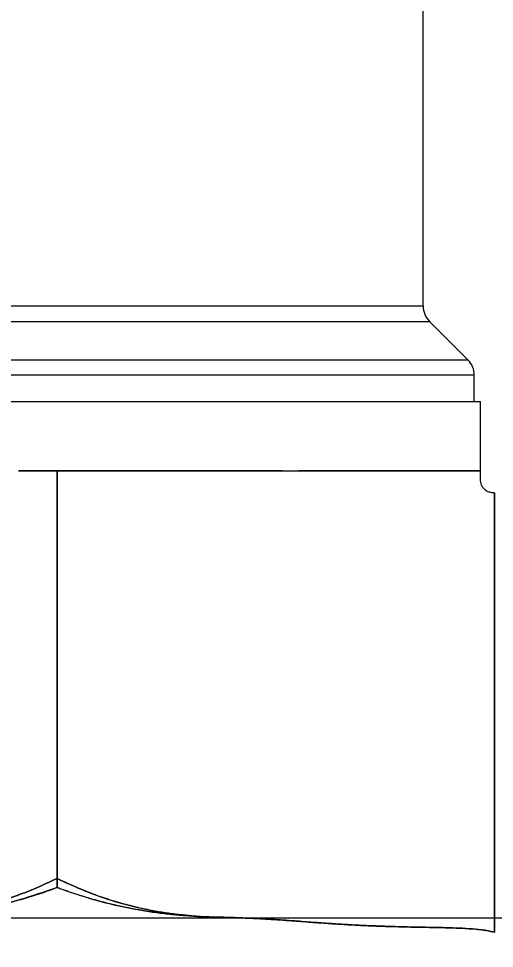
# Model space of a CAD drawing. Header units: millimetres. Extents: x 54 to 415, y 5 to 258.
# Drawn here: x 280.99 to 285.34, y 172.53 to 181.02 of the extents above; entities that cross this region are included whole.
import ezdxf

# ---------------------------------------------------------------- set-up
doc = ezdxf.new("R2010")
doc.units = ezdxf.units.MM
doc.linetypes.add('CENTERX2', pattern=[20.32, 12.7, -2.54, 2.54, -2.54])
doc.styles.add('SLDTEXTSTYLE0', font='TXT', dxfattribs={"width": 0.75})
doc.dimstyles.new('SLDDIMSTYLE0', dxfattribs={"dimtxt": 3.5, "dimasz": 3.302, "dimexe": 0, "dimexo": 0.0625, "dimgap": 0.875, "dimtad": 1, "dimlfac": 15, "dimrnd": 1e-09, "dimzin": 12, "dimdsep": 46, "dimtxsty": 'SLDTEXTSTYLE0', "dimsah": 1, "dimcen": 0.09, "dimadec": 0, "dimazin": 3, "dimtfac": 1, "dimtofl": 0, "dimtmove": 0, "dimatfit": 3, "dimfxl": 1, "dimfrac": 2, "dimtolj": 1, "dimtzin": 12, "dimarcsym": 0})

# ---------------------------------------------------------------- blocks, each defined once
blk = doc.blocks.new('_D')
at = {"color": 7, "linetype": 'Continuous', "lineweight": 0}
for p, q in [((233.7253, 171.8107), (233.7253, 86.7214)), ((347.0586, 171.8107), (347.0586, 86.7214)), ((233.7253, 87.7214), (347.0586, 87.7214))]:
    blk.add_line(p, q, dxfattribs=at)
for points in [[(233.7253, 87.7214), (237.0273, 87.2134), (237.0273, 88.2294)], [(347.0586, 87.7214), (343.7566, 88.2294), (343.7566, 87.2134)]]:
    blk.add_solid(points, dxfattribs=at)
at = {"color": 7, "linetype": 'Continuous', "lineweight": 0, "char_height": 3.5, "attachment_point": 1, "style": 'SLDTEXTSTYLE0'}
for s, insert in [('Recommended Reach Ø', (253.3497, 92.2331)), ('1700', (310.9053, 92.2331))]:
    blk.add_mtext(s, dxfattribs=dict(at, insert=insert))
blk = doc.blocks.new('_D_3')
at = {"color": 7, "linetype": 'Continuous', "lineweight": 0}
for p, q in [((228.3753, 171.8107), (228.3753, 71.8241)), ((352.4086, 171.8107), (352.4086, 71.8241)), ((228.3753, 72.8241), (352.4086, 72.8241))]:
    blk.add_line(p, q, dxfattribs=at)
for points in [[(228.3753, 72.8241), (231.6773, 72.3161), (231.6773, 73.3321)], [(352.4086, 72.8241), (349.1066, 73.3321), (349.1066, 72.3161)]]:
    blk.add_solid(points, dxfattribs=at)
at = {"color": 7, "linetype": 'Continuous', "lineweight": 0, "char_height": 3.5, "attachment_point": 1, "style": 'SLDTEXTSTYLE0'}
for s, insert in [('Max. working area', (261.3704, 77.3893)), ('%%c', (304.678, 77.3359)), ('1860,50', (309.9565, 77.3893))]:
    blk.add_mtext(s, dxfattribs=dict(at, insert=insert))

msp = doc.modelspace()

# ---------------------------------------------------------------- linework, layer by layer
at = {"color": 7, "linetype": 'Continuous', "lineweight": 15}
for p, q in [((284.68727, 178.3982), (284.68727, 195.58318)), ((278.00327, 178.3982), (284.68727, 178.3982)), ((277.94516, 178.25678), (284.74538, 178.25678)), ((285.09669, 177.90593), (284.74585, 178.25678)), ((277.59385, 177.90593), (285.0948, 177.90593)), ((285.15527, 177.76451), (277.53527, 177.76451)), ((285.15527, 177.52402), (285.15527, 177.76451)), ((277.47892, 177.52402), (285.21162, 177.52402)), ((277.53527, 177.52402), (285.15527, 177.52402)), ((285.21194, 176.88982), (285.21194, 177.52402)), ((280.99266, 176.89069), (280.99597, 176.89069)), ((280.99597, 176.89069), (280.99266, 176.89069)), ((280.99597, 176.89069), (281.16273, 176.89069)), ((281.16273, 176.89069), (280.99597, 176.89069)), ((281.16273, 176.89069), (281.34527, 176.89069)), ((281.34527, 176.89069), (281.16273, 176.89069)), ((281.5278, 176.89069), (281.34527, 176.89069)), ((281.34527, 176.89069), (281.5278, 176.89069)), ((281.69457, 176.89069), (281.5278, 176.89069)), ((281.5278, 176.89069), (281.69457, 176.89069)), ((281.69788, 176.89069), (281.69457, 176.89069)), ((281.69457, 176.89069), (281.69788, 176.89069)), ((281.9198, 176.89069), (281.69788, 176.89069)), ((281.69788, 176.89069), (281.9198, 176.89069)), ((282.27764, 176.89069), (281.9198, 176.89069)), ((281.9198, 176.89069), (282.27764, 176.89069)), ((282.33089, 176.89069), (282.27764, 176.89069)), ((282.27764, 176.89069), (282.33089, 176.89069)), ((282.3331, 176.89069), (282.33089, 176.89069)), ((282.33089, 176.89069), (282.3331, 176.89069)), ((282.65515, 176.89069), (282.3331, 176.89069)), ((282.3331, 176.89069), (282.65515, 176.89069)), ((282.66775, 176.89069), (282.65515, 176.89069)), ((282.65515, 176.89069), (282.66775, 176.89069)), ((282.99193, 176.89069), (282.66775, 176.89069)), ((282.66775, 176.89069), (282.99358, 176.89069)), ((282.99358, 176.89069), (282.99193, 176.89069)), ((283.55024, 176.89069), (283.64285, 176.89069)), ((283.64285, 176.89069), (283.55025, 176.89016)), ((283.83071, 176.89069), (283.64285, 176.89069)), ((283.64285, 176.89069), (283.83071, 176.89069)), ((283.9499, 176.89069), (283.83071, 176.89069)), ((283.83071, 176.89069), (283.9499, 176.89069)), ((284.09047, 176.89069), (283.9499, 176.89069)), ((283.9499, 176.89069), (284.09047, 176.89069)), ((284.20517, 176.89069), (284.09047, 176.89069)), ((284.50364, 176.89069), (284.65837, 176.89069)), ((284.65869, 176.89069), (284.65837, 176.89069)), ((284.65837, 176.89069), (284.6939, 176.89069)), ((284.6939, 176.89069), (284.65869, 176.89069)), ((284.85075, 176.89069), (284.6939, 176.89069)), ((284.6939, 176.89069), (284.85625, 176.89069)), ((284.85625, 176.89069), (284.85075, 176.89069)), ((285.0894, 176.89069), (285.07665, 176.89078)), ((285.07665, 176.89078), (285.09015, 176.89069)), ((285.09015, 176.89069), (285.0894, 176.89069)), ((285.09015, 176.89069), (285.15319, 176.89069)), ((285.15319, 176.89069), (285.16755, 176.89069)), ((285.16755, 176.89069), (285.15319, 176.89039)), ((285.1982, 176.89069), (285.16755, 176.89069)), ((285.16755, 176.89069), (285.1982, 176.89069)), ((285.19856, 176.89069), (285.1982, 176.89069)), ((285.1982, 176.89069), (285.19856, 176.89069)), ((285.21194, 176.89069), (285.19856, 176.89069)), ((285.19856, 176.89069), (285.21194, 176.89069)), ((282.61067, 172.82402), (282.60773, 172.82463))]:
    msp.add_line(p, q, dxfattribs=at)
at = {"color": 7, "linetype": 'CENTERX2', "lineweight": 0}
msp.add_line((233.72527, 172.81069), (347.0586, 172.81069), dxfattribs=at)
at = {"color": 7, "linetype": 'Continuous', "lineweight": 15, "flags": 128}
msp.add_lwpolyline([(281.34527, 175.11807), (281.34526, 175.33017), (281.34526, 175.57031), (281.34527, 175.80485), (281.34527, 175.83717), (281.34527, 175.86987), (281.34527, 175.90294), (281.34527, 175.93638), (281.34527, 175.97019), (281.34527, 176.00438), (281.34528, 176.21108), (281.3453, 176.39039), (281.34531, 176.54229), (281.34531, 176.66679), (281.3453, 176.76387), (281.34529, 176.83355), (281.34527, 176.87582), (281.34527, 176.88668), (281.34527, 176.88954), (281.34527, 176.89033), (281.34527, 176.89056), (281.34527, 176.89069)], dxfattribs=at)
at = {"color": 7, "linetype": 'CENTERX2', "lineweight": 0}
msp.add_circle((290.39194, 172.81069), 62.01667, dxfattribs=at)
at = {"color": 7, "linetype": 'Continuous', "lineweight": 15}
for centre, start, end in [((284.88727, 178.3982), 180, 225), ((284.95527, 177.76451), 0, 45)]:
    msp.add_arc(centre, 0.2, start, end, dxfattribs=at)
msp.add_ellipse((285.25186, 172.81069), major_axis=(0, 54.03554), ratio=0.9535684, start_param=0, end_param=3.1415927, dxfattribs=at)
for points, knots in [([(281.34527, 176.89069), (281.34526, 176.80207), (281.34525, 176.62484), (281.34521, 176.35899), (281.34521, 176.09272), (281.34533, 175.82602), (281.34533, 175.55946), (281.34529, 175.29405), (281.34526, 175.01266), (281.34527, 174.71752), (281.34527, 174.40737), (281.34525, 174.10133), (281.34533, 173.7932), (281.34529, 173.48302), (281.34528, 173.27384), (281.34527, 173.16892)], [0, 0, 0, 0, 0.07142855, 0.14285905, 0.21428556, 0.28605929, 0.35783346, 0.42914186, 0.49999095, 0.5846526, 0.66703852, 0.74998642, 0.83133, 0.91540801, 1, 1, 1, 1]), ([(283.55025, 176.89016), (283.51956, 176.89009), (283.45204, 176.88994), (283.34306, 176.89054), (283.22665, 176.89164), (283.10959, 176.89174), (283.03215, 176.89104), (282.99358, 176.89069)], [0, 0, 0, 0, 0.1731075, 0.3809701, 0.599111, 0.8003155, 1, 1, 1, 1]), ([(284.50364, 176.89051), (284.47261, 176.89063), (284.41135, 176.89087), (284.31184, 176.89102), (284.24142, 176.8908), (284.20517, 176.89069)], [0, 0, 0, 0, 0.3325955, 0.6564097, 1, 1, 1, 1]), ([(284.65837, 176.89069), (284.63861, 176.89063), (284.60241, 176.89051), (284.5504, 176.89043), (284.51803, 176.89049), (284.50364, 176.89051)], [0, 0, 0, 0, 0.400213, 0.7335469, 1, 1, 1, 1]), ([(284.85625, 176.89069), (284.87749, 176.89062), (284.92125, 176.89048), (284.98093, 176.89066), (285.03351, 176.8909), (285.06284, 176.89082), (285.0761, 176.89078)], [0, 0, 0, 0, 0.2423626, 0.4995064, 0.7738623, 1, 1, 1, 1]), ([(284.98321, 176.89069), (284.96273, 176.89062), (284.92371, 176.89048), (284.87798, 176.89062), (284.85625, 176.89069)], [0, 0, 0, 0, 0.5248163, 1, 1, 1, 1]), ([(285.0761, 176.89078), (285.06327, 176.89082), (285.03532, 176.8909), (285.0015, 176.89076), (284.98321, 176.89069)], [0, 0, 0, 0, 0.4590948, 1, 1, 1, 1]), ([(285.15319, 176.89039), (285.14866, 176.89036), (285.13818, 176.89029), (285.11779, 176.89042), (285.09999, 176.89059), (285.09015, 176.89069)], [0, 0, 0, 0, 0.2538279, 0.58716204, 1, 1, 1, 1]), ([(285.33689, 176.69028), (285.3227, 176.69108), (285.29834, 176.69245), (285.26961, 176.70564), (285.25104, 176.71951), (285.23874, 176.73238), (285.22872, 176.74635), (285.2149, 176.77225), (285.20975, 176.82352), (285.21113, 176.86722), (285.21194, 176.89292)], [0, 0, 0, 0, 0.1528243, 0.2623535, 0.3369217, 0.4036878, 0.4544877, 0.5233273, 0.7197095, 1, 1, 1, 1]), ([(285.3386, 172.67725), (285.3386, 172.78391), (285.3386, 172.99798), (285.3386, 173.32085), (285.3386, 173.644), (285.3386, 173.96086), (285.3386, 174.26774), (285.3386, 174.563), (285.3386, 174.84908), (285.3386, 175.11986), (285.3386, 175.37326), (285.3386, 175.6076), (285.3386, 175.82459), (285.3386, 176.00725), (285.3386, 176.15845), (285.3386, 176.28225), (285.3386, 176.39077), (285.3386, 176.48366), (285.3386, 176.55889), (285.3386, 176.61702), (285.3386, 176.65868), (285.3386, 176.68433), (285.3386, 176.69269), (285.3386, 176.68606), (285.3386, 176.66771), (285.3386, 176.63757), (285.3386, 176.59585), (285.3386, 176.53371), (285.3386, 176.44354), (285.3386, 176.31569), (285.3386, 176.16102), (285.3386, 175.98234), (285.3386, 175.78237), (285.3386, 175.56222), (285.3386, 175.31948), (285.3386, 175.05922), (285.3386, 174.78502), (285.3386, 174.49902), (285.3386, 174.19797), (285.3386, 173.91272), (285.3386, 173.64846), (285.3386, 173.40946), (285.3386, 173.16705), (285.3386, 172.92259), (285.3386, 172.75903), (285.3386, 172.67725)], [0, 0, 0, 0, 0.0257234, 0.0516255, 0.0780908, 0.104751, 0.1305663, 0.1565625, 0.1828384, 0.2094977, 0.2352981, 0.2612786, 0.2875383, 0.3141797, 0.3349958, 0.355812, 0.3768183, 0.3978248, 0.4189756, 0.4391457, 0.4593157, 0.479657, 0.4999972, 0.5170946, 0.5342703, 0.5514465, 0.5687263, 0.5860061, 0.6119553, 0.6380841, 0.6647828, 0.6916799, 0.7175686, 0.7436389, 0.7702836, 0.7971268, 0.822956, 0.8489663, 0.8752568, 0.9019317, 0.9213923, 0.940967, 0.9605418, 0.9802709, 1, 1, 1, 1]), ([(281.34527, 173.16892), (281.34528, 173.23132), (281.3453, 173.35391), (281.34529, 173.5362), (281.34527, 173.73625), (281.34527, 173.88675), (281.34527, 173.98815), (281.34527, 174.01981), (281.34527, 174.05113), (281.34528, 174.08211), (281.34524, 174.11275), (281.34535, 174.13915), (281.34497, 174.1721), (281.34519, 174.22085), (281.34528, 174.27579), (281.3453, 174.32757), (281.34531, 174.36836), (281.34531, 174.41312), (281.3453, 174.46186), (281.34528, 174.51458), (281.34527, 174.57127), (281.34527, 174.68643), (281.34527, 174.86914), (281.34527, 175.03162), (281.34527, 175.11807)], [0, 0, 0, 0, 0.0960671, 0.1887522, 0.2805792, 0.4039666, 0.4203893, 0.4366321, 0.4526976, 0.4685888, 0.4843084, 0.4998595, 0.5092215, 0.5350161, 0.5748927, 0.5937785, 0.6147033, 0.6376676, 0.662672, 0.6897169, 0.7188028, 0.7499299, 0.8669477, 1, 1, 1, 1]), ([(279.12625, 172.77715), (279.23556, 172.78523), (279.45423, 172.80139), (279.78289, 172.8143), (280.11155, 172.82212), (280.43662, 172.8626), (280.75255, 172.93559), (281.05729, 173.03527), (281.24966, 173.12455), (281.34527, 173.16892)], [0, 0, 0, 0, 0.1445659, 0.289214, 0.4338346, 0.5780215, 0.7203775, 0.8610338, 1, 1, 1, 1]), ([(281.34527, 173.16892), (281.24966, 173.12455), (281.05728, 173.03527), (280.75254, 172.93559), (280.43661, 172.86259), (280.11154, 172.82212), (279.78287, 172.8143), (279.45422, 172.80139), (279.23555, 172.78523), (279.12625, 172.77715)], [0, 0, 0, 0, 0.1389676, 0.2796254, 0.4219829, 0.5661713, 0.7107933, 0.8554422, 1, 1, 1, 1]), ([(281.34527, 173.0865), (281.34527, 173.10007), (281.34527, 173.12753), (281.34527, 173.15502), (281.34527, 173.16892)], [0, 0, 0, 0, 0.4941797, 1, 1, 1, 1]), ([(282.60773, 172.82463), (282.58948, 172.82639), (282.54919, 172.83029), (282.48806, 172.83569), (282.42504, 172.84274), (282.36348, 172.85074), (282.30251, 172.8599), (282.21464, 172.87489), (282.09989, 172.89826), (281.89996, 172.94861), (281.64402, 173.0306), (281.44492, 173.12279), (281.34527, 173.16892)], [0, 0, 0, 0, 0.0417614, 0.0922349, 0.1397998, 0.1862373, 0.2336678, 0.2802444, 0.389316, 0.5003563, 0.74995, 1, 1, 1, 1]), ([(281.34527, 173.16892), (281.34527, 173.15502), (281.34527, 173.12753), (281.34527, 173.10007), (281.34527, 173.0865)], [0, 0, 0, 0, 0.5058321, 1, 1, 1, 1]), ([(281.34527, 173.16892), (281.43091, 173.12889), (281.60254, 173.04866), (281.87195, 172.956), (282.14673, 172.88495), (282.37522, 172.84663), (282.55258, 172.8299), (282.67895, 172.81786), (282.80821, 172.81656), (282.93612, 172.81268), (283.06363, 172.80825), (283.18908, 172.80233), (283.32333, 172.79445), (283.47394, 172.78391), (283.63568, 172.77187), (283.80329, 172.75949), (283.96496, 172.74893), (284.12675, 172.74012), (284.28514, 172.73342), (284.43479, 172.72878), (284.5712, 172.72558), (284.6993, 172.72322), (284.82527, 172.72088), (284.93672, 172.71838), (285.03042, 172.71496), (285.10908, 172.7109), (285.1883, 172.7045), (285.26561, 172.69562), (285.31524, 172.68313), (285.3386, 172.67725)], [0, 0, 0, 0, 0.0699422, 0.1401809, 0.210476, 0.2798395, 0.3113397, 0.3423322, 0.3737315, 0.4069564, 0.4370581, 0.4681574, 0.4999029, 0.5365872, 0.5799019, 0.619939, 0.6609727, 0.6998154, 0.7398535, 0.7783064, 0.8106195, 0.8408454, 0.873126, 0.9038691, 0.9233518, 0.9425251, 0.9621521, 0.9821897, 1, 1, 1, 1]), ([(281.34527, 173.0865), (281.23113, 173.0468), (281.00283, 172.96739), (280.66333, 172.88995), (280.42853, 172.85473), (280.30225, 172.84153), (280.27102, 172.83849), (280.24052, 172.83574), (280.20966, 172.83319), (280.18254, 172.83111), (280.15624, 172.82919), (280.12443, 172.82696), (280.09922, 172.82518), (280.08286, 172.82402)], [0, 0, 0, 0, 0.2799922, 0.5600251, 0.8056101, 0.829875, 0.8543309, 0.8783493, 0.9008585, 0.9260998, 0.9414032, 0.9619893, 1, 1, 1, 1]), ([(280.08286, 172.82402), (280.1634, 172.82974), (280.32393, 172.84115), (280.56346, 172.8741), (280.74803, 172.91036), (280.87934, 172.9415), (280.95816, 172.96181), (281.0365, 172.98362), (281.11447, 173.00697), (281.19195, 173.03185), (281.26901, 173.0582), (281.31985, 173.07707), (281.34527, 173.0865)], [0, 0, 0, 0, 0.1870863, 0.3728947, 0.5599442, 0.6227778, 0.6856424, 0.7485619, 0.8112415, 0.8742776, 0.9371602, 1, 1, 1, 1]), ([(281.34527, 173.0865), (281.4594, 173.04678), (281.68767, 172.96733), (281.94703, 172.90841), (282.11266, 172.87865), (282.18291, 172.86733), (282.25307, 172.85725), (282.32339, 172.84842), (282.39346, 172.84084), (282.46351, 172.83448), (282.53478, 172.82895), (282.58291, 172.8261), (282.60773, 172.82463)], [0, 0, 0, 0, 0.2799737, 0.559988, 0.6150809, 0.6700463, 0.7249011, 0.7793636, 0.8343112, 0.8882519, 0.9423733, 1, 1, 1, 1]), ([(282.60768, 172.82402), (282.52714, 172.82974), (282.36661, 172.84115), (282.12708, 172.8741), (281.94251, 172.91036), (281.8112, 172.9415), (281.73238, 172.96181), (281.65404, 172.98362), (281.57607, 173.00697), (281.49859, 173.03185), (281.42153, 173.0582), (281.37068, 173.07707), (281.34527, 173.0865)], [0, 0, 0, 0, 0.1870863, 0.3728948, 0.5599444, 0.6227779, 0.6856426, 0.7485621, 0.8112417, 0.8742779, 0.9371605, 1, 1, 1, 1]), ([(285.3386, 172.67725), (285.30029, 172.68582), (285.22456, 172.70276), (285.10563, 172.71105), (284.98672, 172.71683), (284.88347, 172.71948), (284.78307, 172.72154), (284.6831, 172.72336), (284.57261, 172.72548), (284.44981, 172.72833), (284.30969, 172.73236), (284.14649, 172.73904), (283.98529, 172.74751), (283.8315, 172.75754), (283.67725, 172.76853), (283.53398, 172.77927), (283.39651, 172.78922), (283.27138, 172.79749), (283.15102, 172.80394), (283.04028, 172.80873), (282.94158, 172.81215), (282.86254, 172.81432), (282.80288, 172.81575), (282.76343, 172.81664), (282.72474, 172.81736), (282.68566, 172.81824), (282.64641, 172.82127), (282.61986, 172.82316), (282.60768, 172.82402)], [0, 0, 0, 0, 0.042973, 0.0849521, 0.1303992, 0.1735442, 0.1981508, 0.240483, 0.283157, 0.3192956, 0.3751365, 0.4368169, 0.4983512, 0.5520783, 0.6057658, 0.6678686, 0.7095794, 0.7568596, 0.8053366, 0.8417075, 0.8783649, 0.9136023, 0.9283868, 0.9437791, 0.9568558, 0.9708161, 0.9866125, 1, 1, 1, 1]), ([(282.61067, 172.82402), (282.61076, 172.82401), (282.61095, 172.82397), (282.61142, 172.82392), (282.61258, 172.82379), (282.61669, 172.82342), (282.63211, 172.82222), (282.65443, 172.82064), (282.67932, 172.81892), (282.72762, 172.81656), (282.80297, 172.81615), (282.90609, 172.81312), (283.00862, 172.80995), (283.11029, 172.80579), (283.21122, 172.80081), (283.31061, 172.79493), (283.41506, 172.78791), (283.54795, 172.77821), (283.69739, 172.76704), (283.84786, 172.75645), (283.96884, 172.74866), (284.07214, 172.74294), (284.16738, 172.73829), (284.26056, 172.73439), (284.35108, 172.73121), (284.44229, 172.72859), (284.53985, 172.72621), (284.65237, 172.72391), (284.76248, 172.72192), (284.87605, 172.71968), (284.98698, 172.71682), (285.10588, 172.71104), (285.22467, 172.70274), (285.30034, 172.68581), (285.3386, 172.67725)], [0, 0, 0, 0, 0.0000973, 0.0002159, 0.0005223, 0.0013716, 0.0047433, 0.0174936, 0.0259323, 0.0321227, 0.0705616, 0.1085944, 0.1453383, 0.18313, 0.220268, 0.2562364, 0.2923887, 0.3351463, 0.4024584, 0.4568459, 0.5006827, 0.5355, 0.5703814, 0.6053265, 0.6378516, 0.6697744, 0.705471, 0.7449421, 0.7932785, 0.826328, 0.8696108, 0.9150297, 0.9570335, 1, 1, 1, 1])]:
    msp.add_open_spline(points, degree=3, knots=knots, dxfattribs=at)
for points in [[(282.99358, 176.89069), (283.0897, 176.89069), (283.28195, 176.89069), (283.46081, 176.89069), (283.55024, 176.89069)], [(284.09047, 176.89069), (284.16446, 176.89069), (284.31243, 176.89069), (284.43991, 176.89069), (284.50364, 176.89069)], [(285.07665, 176.89078), (285.07656, 176.89078), (285.07638, 176.89078), (285.07619, 176.89078), (285.0761, 176.89078)], [(285.0761, 176.89078), (285.07619, 176.89078), (285.07638, 176.89078), (285.07656, 176.89078), (285.07665, 176.89078)]]:
    msp.add_open_spline(points, degree=3, dxfattribs=at)

# ---------------------------------------------------------------- dimensions: what is measured, and where the dimension line sits
at = {"color": 7, "linetype": 'Continuous', "lineweight": 0}
for base, p1, p2, text, picture, middle in [((352.4086, 72.82412), (228.37527, 172.81069), (352.4086, 172.81069), 'Max. working area %%c<>', '_D_3', (294.0683, 72.82412)), ((347.0586, 87.72137), (233.72527, 172.81069), (347.0586, 172.81069), 'Recommended Reach Ø<>', '_D', (287.29972, 87.72137))]:
    dim = msp.add_linear_dim(base=base, p1=p1, p2=p2, text=text, dimstyle='SLDDIMSTYLE0', dxfattribs=at)
    dim.commit()
    dim.dimension.update_dxf_attribs({"geometry": picture, "text_midpoint": middle, "dimtype": 160})

doc.saveas('drawing.dxf')
